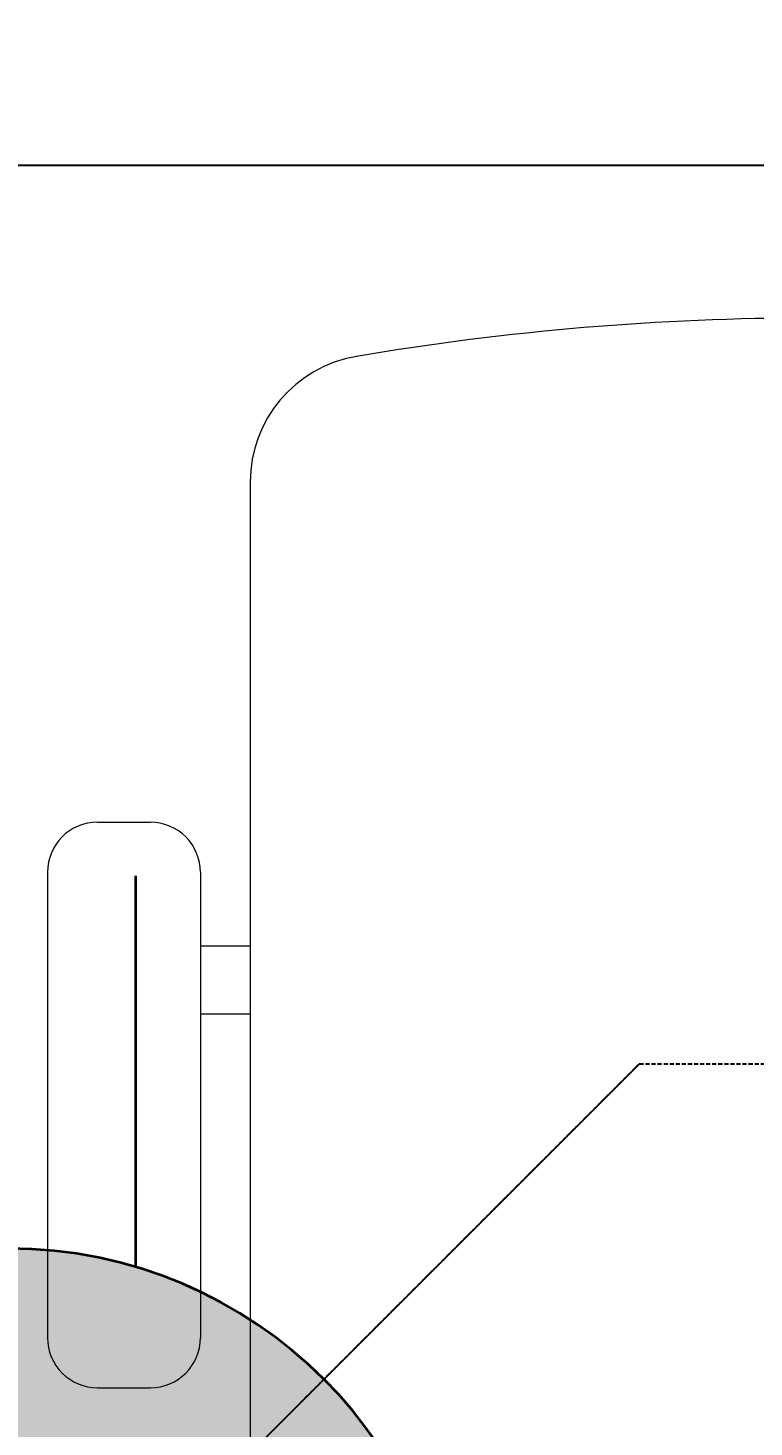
# Model space of a CAD drawing. Extents: x -178977 to 231842, y -29287 to 19916.
# Drawn here: x 26420 to 26705, y -12725 to -12176 of the extents above; entities that cross this region are included whole.
import ezdxf
from ezdxf import colors
from ezdxf.entities.mleader import LeaderData, LeaderLine
from ezdxf.enums import TextEntityAlignment as Align
from ezdxf.math import Vec2, Vec3

# ---------------------------------------------------------------- set-up
doc = ezdxf.new("R2010")
doc.units = 0
doc.header["$LTSCALE"] = 0.25
doc.linetypes.add('DASHDOT', pattern=[25.4, 12.7, -6.35, 0, -6.35])
doc.linetypes.add('HIDDEN', pattern=[9.525, 6.35, -3.175])
doc.layers.add('01-First Floor-FUR$0$FALSE CEILING', color=251, linetype='Continuous')
for name, color, linetype, lineweight in [('01-First Floor-FUR$0$LOADING', 253, 'Continuous', 5), ('E-LITE-CIRC', 6, 'Continuous', 25), ('E-LITE-CLNG-CNDT', 6, 'DASHDOT', 35), ('E-LITE-EXIT-NUMB', 6, 'Continuous', 25), ('E-POWR-FLOR-CNDT', 6, 'HIDDEN', 25), ('E-POWR-WALL @ 100', 4, 'Continuous', 35)]:
    doc.layers.add(name, color=color, linetype=linetype, lineweight=lineweight)
doc.styles.add('DC_SIMPLEX', font='SIMPLEX.shx', dxfattribs={"width": 0.7})

# ---------------------------------------------------------------- blocks, each defined once
blk = doc.blocks.new('01-First Floor-FUR$0$GF21018-P')
at = {"color": 0}
for p, q in [((-0.2207, 0.47563), (-0.2207, 0.0675)), ((-0.2806, 0.34221), (-0.25983, 0.34221)), ((-0.30021, 0.32259), (-0.30021, 0.14)), ((-0.24021, 0.32259), (-0.24021, 0.14)), ((-0.24021, 0.29372), (-0.2207, 0.29372)), ((-0.24021, 0.26708), (-0.2207, 0.26708)), ((-0.2806, 0.12039), (-0.25983, 0.12039))]:
    blk.add_line(p, q, dxfattribs=at)
for centre, radius, start, end in [((-0.0001, -0.52948), 1.06948, 80.36712, 99.63288), ((-0.1707, 0.47563), 0.05, 99.6329, 180), ((-0.2806, 0.32259), 0.01962, 90, 180), ((-0.25983, 0.32259), 0.01962, 360, 90), ((-0.2806, 0.14), 0.01962, 180, 270), ((-0.25983, 0.14), 0.01962, 270, 360)]:
    blk.add_arc(centre, radius, start, end, dxfattribs=at)
blk = doc.blocks.new('01-First Floor-FUR')
at = {"layer": '01-First Floor-FUR$0$FALSE CEILING', "linetype": 'Continuous'}
blk.add_line((25876.01, -12230), (29376, -12230), dxfattribs=at)
at = {"layer": '01-First Floor-FUR$0$LOADING', "extrusion": (-2.24021e-05, -7.77426e-06, 1), "xscale": 1000, "yscale": 1000, "zscale": 1000, "rotation": 359.9985892349692}
blk.add_blockref('01-First Floor-FUR$0$GF21018-P', (26728.11, -12830, -0.5), dxfattribs=at)
blk = doc.blocks.new('*U172')
h = blk.add_hatch(color=253)
edge = h.paths.add_edge_path()
edge.add_line((0, 1.75), (0, -1.75))
edge.add_arc((0, 0), 1.75, 90, 270, ccw=False)
for p, q in [((-1.6771, 0.5), (-3.2113, 0.5)), ((-1.6771, -0.5), (-3.2113, -0.5))]:
    blk.add_line(p, q)
blk.add_lwpolyline([(0, 1.75, 1), (0, -1.75)], format="xyb", close=True)
at = {"layer": 'Defpoints'}
for p, q in [((-2.4749, 2.4749), (0, 0)), ((-0.7582, -2.4749), (-0.7582, 2.4749)), ((-2.4749, -2.4749), (0, 0))]:
    blk.add_line(p, q, dxfattribs=at)
at = {"layer": 'E-LITE-EXIT-NUMB', "style": 'DC_SIMPLEX', "width": 0.7, "flags": 8}
blk.add_attdef('TYPE', text='', height=2, rotation=360, dxfattribs=at).set_placement((-2.682, 5.2383), align=Align.RIGHT)
blk.add_attdef('CIRCUIT', (2.682, 5.2383), '', height=2, rotation=360, dxfattribs=at)
blk = doc.blocks.new('ARR0W')
at = {"color": 45}
blk.add_ellipse((0, 0), major_axis=(0.4, 0), ratio=0.4, dxfattribs=at)
at = {"color": 45, "ltscale": 0.5}
blk.add_solid([(-1.4, 0.1667), (-0.4, 0), (-1.4, -0.1667)], dxfattribs=at)

msp = doc.modelspace()

# ---------------------------------------------------------------- linework, layer by layer
at = {"layer": 'E-POWR-FLOR-CNDT', "elevation": -0.1}
msp.add_lwpolyline([(26527.29, -12715.32), (26660.1, -12582.51), (27556.28, -12582.51), (27670.82, -12716.2)], dxfattribs=at)

# ---------------------------------------------------------------- block references
at = {"layer": 'E-LITE-CLNG-CNDT'}
msp.add_blockref('01-First Floor-FUR', (0, 0), dxfattribs=at)
at = {"layer": 'E-POWR-WALL @ 100', "xscale": 100, "yscale": 100, "zscale": 100, "rotation": 269.9999999999911}
msp.add_blockref('*U172', (26412.61, -12830, -0.1), dxfattribs=at)

# ---------------------------------------------------------------- leaders
at = {"layer": 'E-LITE-CIRC'}
ml = msp.add_multileader_mtext('Standard', dxfattribs=at)
ml.set_content('{\\Fdc_el_romans|c0;\\W0.8;TO\\Fromans|c0; \\Fsimplex|c0;UPP-F1/S18}', color=256, style='DC_SIMPLEX')
ml.set_leader_properties()
ml.set_arrow_properties(name='ARR0W')
ml.build(insert=Vec2(0, 0))
ml.multileader.update_dxf_attribs({"dogleg_length": 200, "arrow_head_size": 140, "scale": 100})
ctx = ml.context
ctx.base_point, ctx.scale, ctx.char_height, ctx.arrow_head_size, ctx.landing_gap_size, ctx.plane_origin, ctx.plane_x_axis, ctx.plane_y_axis = Vec3(26116.25, -11639.34, 0), 100, 200, 140, 140, Vec3(43369.11, -18743.11, 0), Vec3(1, 0.000001, 0), Vec3(-0.000001, 1, 0)
notes = []
notes.append((ctx, [(0, (1, 1, 0), (26007.46, -11639.34, 0), (1, 0.000001, 0), 108.79, [(0, [(25888.66, -12577.54, 0)], 0, [])])]))
ctx.mtext.insert, ctx.mtext.text_direction, ctx.mtext.rotation, ctx.mtext.flow_direction = Vec3(26256.25, -11506.01, 0), Vec3(1, 0.000001, 0), 0.000001, 5
for ctx, leaders in notes:
    for number, flags, end, landing, length, lines in leaders:
        leader = LeaderData()
        leader.index, (leader.has_last_leader_line, leader.has_dogleg_vector, leader.attachment_direction) = number, flags
        leader.last_leader_point, leader.dogleg_vector, leader.dogleg_length = Vec3(end), Vec3(landing), length
        for number, points, colour, breaks in lines:
            line = LeaderLine()
            line.index, line.vertices, line.color, line.breaks = number, Vec3.list(points), colors.encode_raw_color(colour), breaks
            leader.lines.append(line)
        ctx.leaders.append(leader)

doc.saveas('drawing.dxf')
